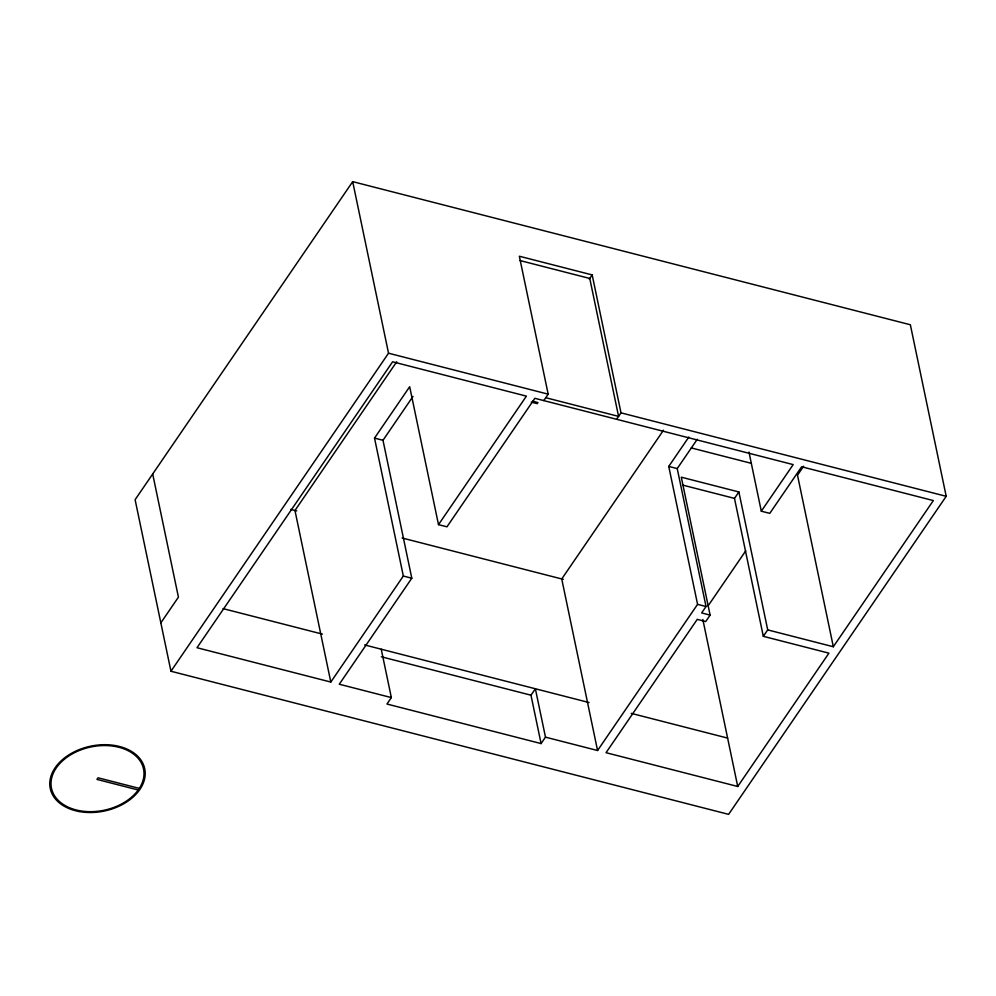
<?xml version="1.0" encoding="UTF-8"?>
<svg xmlns="http://www.w3.org/2000/svg" width="996" height="996" viewBox="0 0 996 996"><rect width="100%" height="100%" fill="white"/><g stroke="black" fill="none" stroke-linecap="round" stroke-linejoin="round"><path stroke-width="1.49" d="M352.696 181.646L135.107 499.693L170.951 671.242L728.611 814.355L946.2 496.307L910.356 324.758L352.696 181.646L388.527 353.207L170.951 671.242M160.842 622.861L178.421 597.164L152.687 473.984M396.719 361.772L294.965 510.5L330.809 682.061L196.996 647.724L392.611 361.797L526.411 396.134L438.501 524.643L446.967 526.809L534.877 398.313L793.177 464.597L761.305 511.185L769.784 513.351L801.643 466.775L933.339 500.565L833.328 646.74L767.704 629.895L738.883 491.962L681.301 477.184L710.111 615.117L705.716 621.541L697.25 619.363L606.041 752.69L737.725 786.479L828.933 653.164L763.31 636.32L734.488 498.386L738.883 491.962M330.809 682.061L403.33 576.037L374.521 438.103L409.68 386.709L438.501 524.643M541.089 743.576L530.98 695.196L535.375 688.771L545.484 737.152L541.089 743.576L386.958 704.023L391.353 697.598L339.275 684.227L411.796 578.215L382.987 440.282L413.004 396.408M589.259 279.204L592.184 274.921L519.352 256.233L548.174 394.167L543.779 400.591M616.599 419.279L621.006 412.854L592.184 274.921M663.485 430.222L561.732 578.962L597.563 750.511L545.484 737.152M597.563 750.511L697.573 604.348L668.752 466.414L688.834 437.057M710.111 615.117L701.645 612.938L706.04 606.514L677.23 468.581L697.312 439.236M708.032 605.954L745.743 550.825M803.635 466.203L797.497 475.179L833.328 646.74M763.31 636.32L767.704 629.895M519.912 260.529L589.769 278.457L618.578 416.39L545.746 397.703M388.527 353.207L548.174 394.167M621.006 412.854L946.2 496.307M532.636 401.214L537.952 402.583L537.23 403.641L531.217 402.098M691.249 447.914L751.109 463.277M668.752 466.414L677.23 468.581M682.808 485.127L734.488 498.386M374.521 438.103L382.987 440.282M697.573 604.348L706.04 606.514M290.695 509.404L296.721 510.948M402.147 538.002L563.313 579.361M403.33 576.037L411.796 578.215M223.042 608.618L322.455 634.128M364.623 644.947L589.047 702.541M631.227 713.36L727.615 738.098M381.344 656.787L530.98 695.196M139.316 788.396L98.044 777.801L96.948 779.407L138.22 790.002M748.955 452.06L761.305 511.185M702.84 619.487L737.725 786.479M381.244 649.218L391.353 697.598M79.282 810.644A47.036 32.32 -11.8 0 0 143.673 769.659A47.036 32.32 -11.8 0 0 69.533 755.516A47.036 32.32 -11.8 0 0 79.282 810.644M78.995 811.503A48.244 33.142 -11.8 0 0 144.831 769.31A48.244 33.142 -11.8 0 0 68.662 755.018A48.244 33.142 -11.8 0 0 78.995 811.503"/></g></svg>
